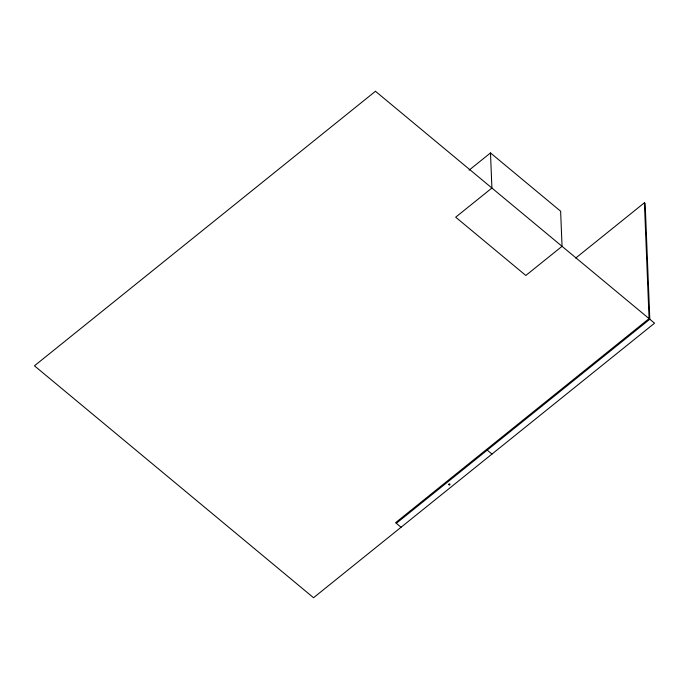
<?xml version="1.0" encoding="UTF-8"?>
<svg xmlns="http://www.w3.org/2000/svg" width="689" height="689" viewBox="0 0 689 689"><rect width="100%" height="100%" fill="white"/><g stroke="black" fill="none" stroke-linecap="round" stroke-linejoin="round"><path stroke-width="1.03" d="M469.097 170.166L490.49 152.941L560.631 211.222L562.043 246.317L525.828 275.471L455.687 217.19L491.903 188.037L490.49 152.941M575.703 258.082L644.413 202.764L645.145 203.367L649.805 319.24L396.321 523.304M486.494 449.512L491.972 454.068M401.067 527.257L395.589 522.701L649.072 318.628L644.413 202.764M448.582 484.384C449.883 486.847 450.907 482.317 448.599 484.315M375.462 91.275L34.45 365.816L313.538 597.725L654.55 323.184L375.462 91.275"/></g></svg>
